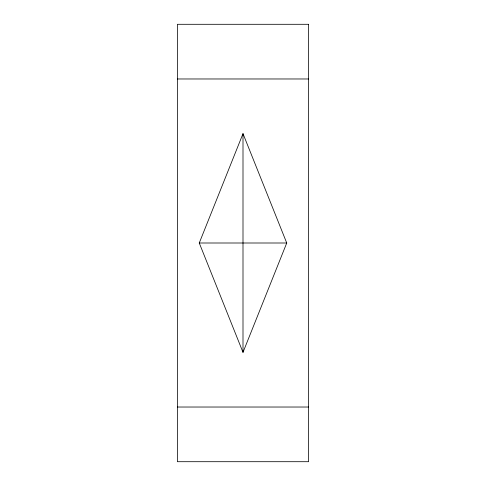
<?xml version="1.0" encoding="UTF-8"?>
<svg xmlns="http://www.w3.org/2000/svg" width="486" height="486" viewBox="0 0 486 486"><rect width="100%" height="100%" fill="white"/><g stroke="black" fill="none" stroke-linecap="round" stroke-linejoin="round"><path stroke-width="0.73" d="M199.26 243L243 133.65L286.74 243L243 352.35L199.26 243L286.74 243M177.39 78.975L308.61 78.975M177.39 407.025L308.61 407.025M243 133.65L243 352.35M308.61 24.3L177.39 24.3L177.39 461.7L308.61 461.7L308.61 24.3"/></g></svg>
